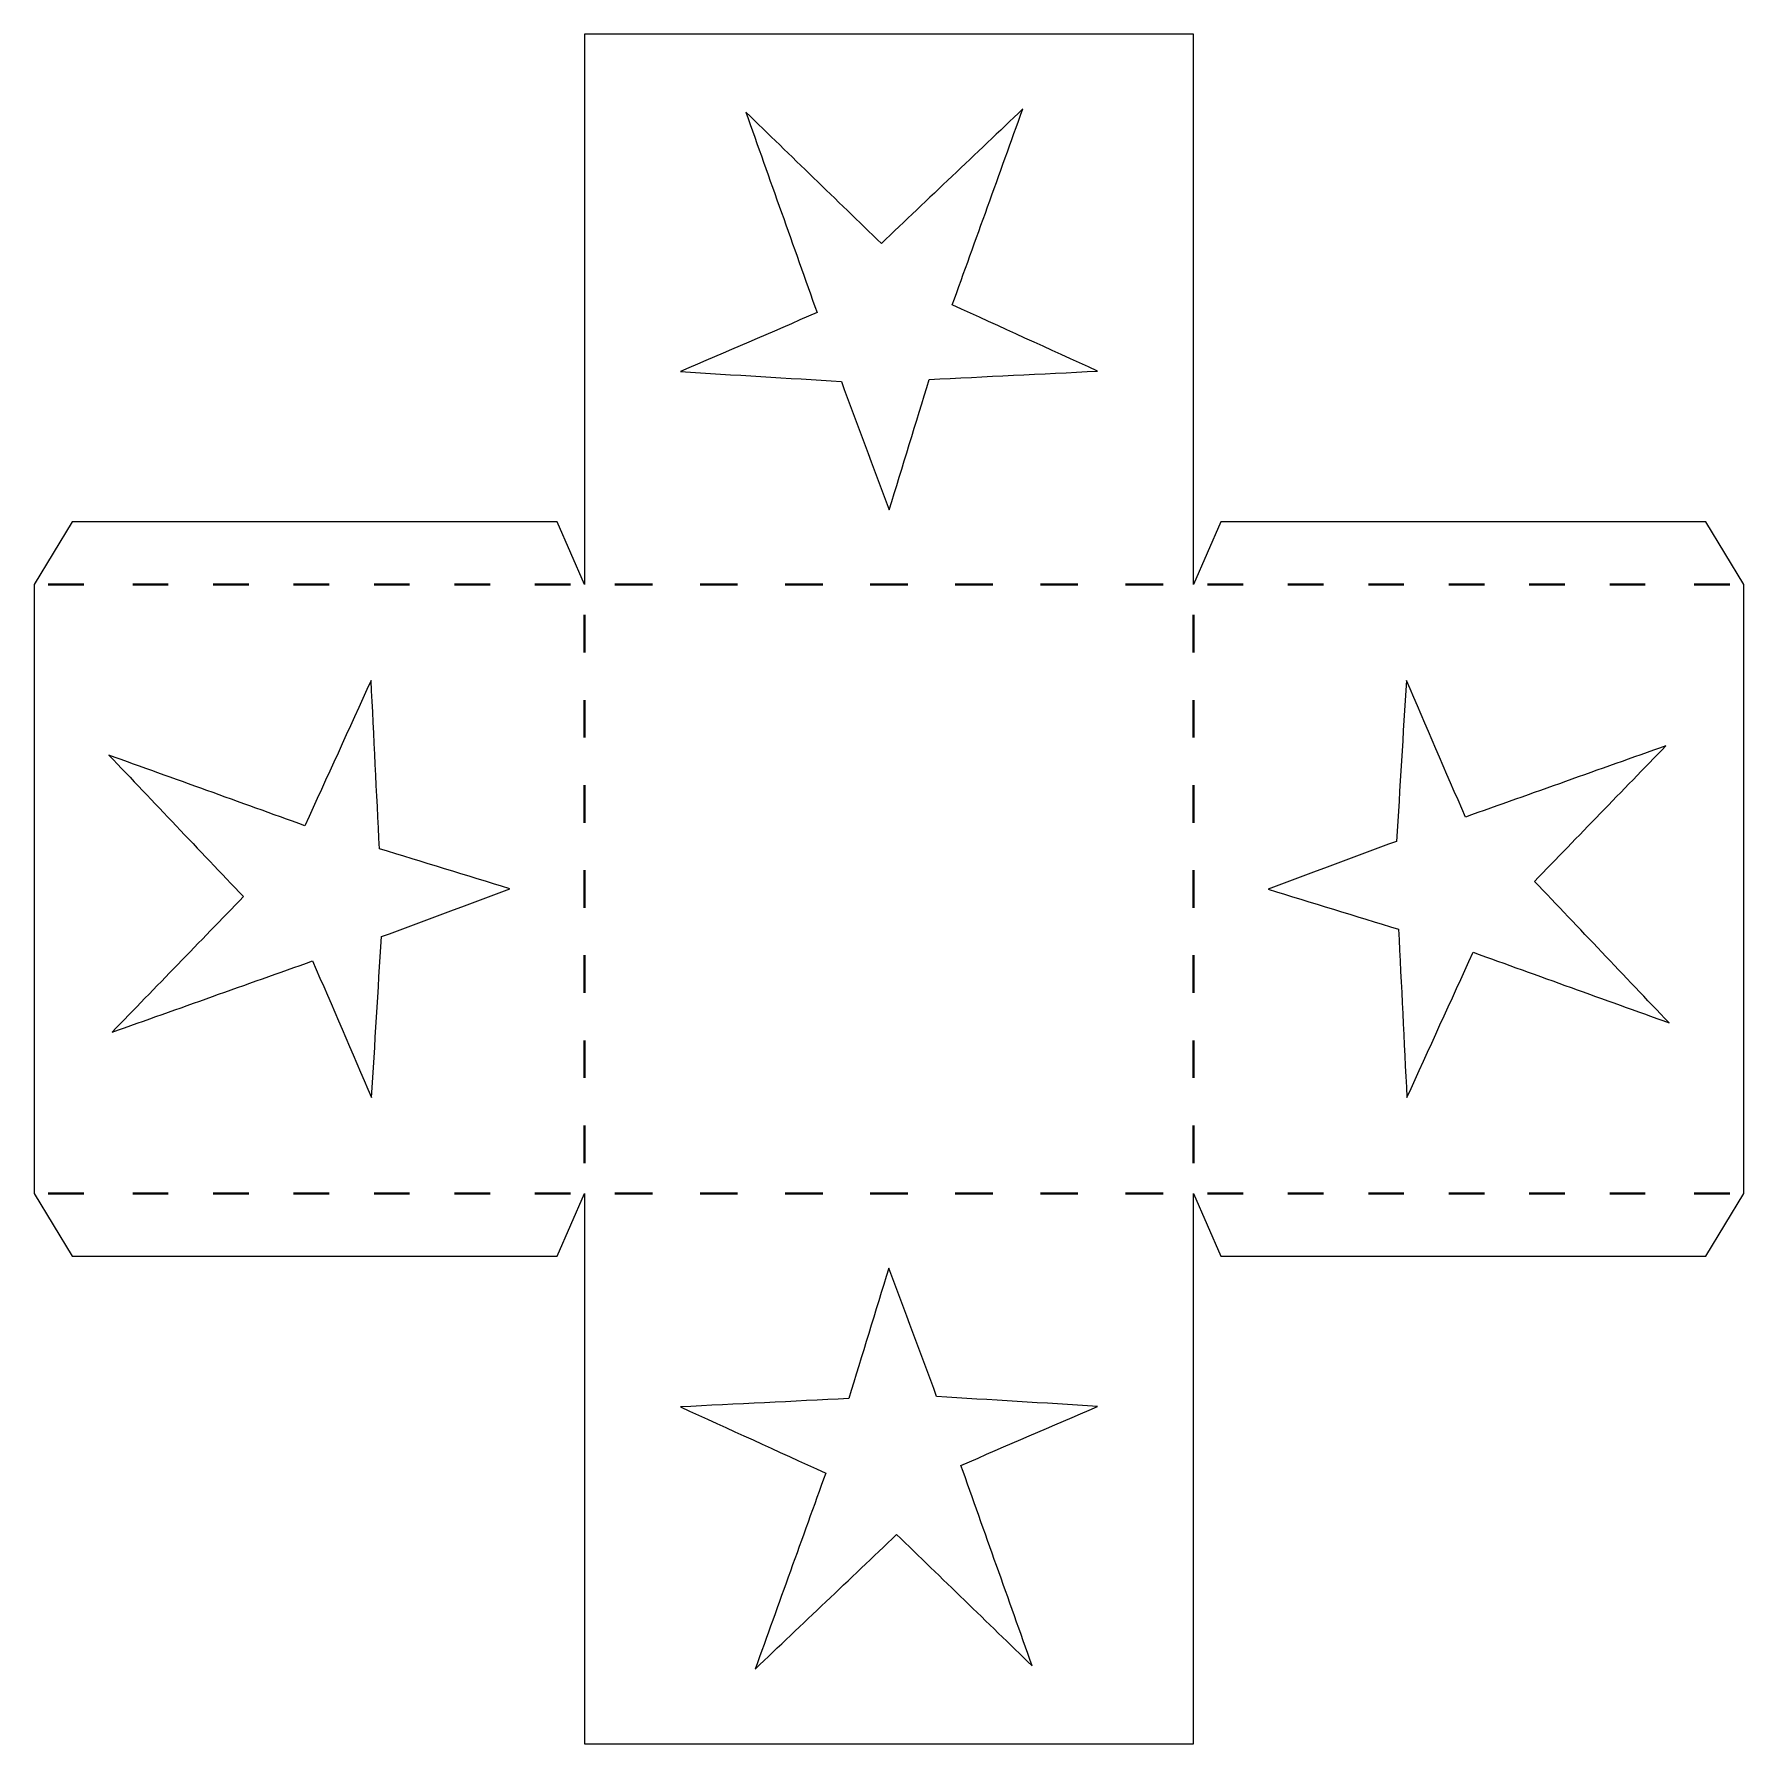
# Model space of a CAD drawing. Header units: millimetres. Extents: x -93 to 94, y -134 to 53.
import ezdxf

# ---------------------------------------------------------------- set-up
doc = ezdxf.new("R2010")
doc.units = ezdxf.units.MM
doc.header["$MEASUREMENT"] = 0
doc.layers.add('Layer 1', color=7, linetype='Continuous')

msp = doc.modelspace()

# ---------------------------------------------------------------- linework, layer by layer
at = {"layer": 'Layer 1', "color": 40}
msp.add_open_spline([(-32.9151, -74.0575), (-32.9151, -74.0575), (-32.9152, -74.0575), (-32.9152, -74.0575), (-32.9152, -74.0575), (-32.9152, -74.0575), (-35.9218, -80.923), (-35.9218, -80.923), (-35.9218, -80.923), (-35.9218, -80.923), (-88.9956, -80.923), (-88.9956, -80.923), (-88.9956, -80.923), (-88.9956, -80.923), (-93.157, -74.0575), (-93.157, -74.0575), (-93.157, -74.0575), (-93.157, -74.0575), (-93.157, -7.4259), (-93.157, -7.4259), (-93.157, -7.4259), (-93.157, -7.4259), (-88.9956, -0.56), (-88.9956, -0.56), (-88.9956, -0.56), (-88.9956, -0.56), (-35.9218, -0.56), (-35.9218, -0.56), (-35.9218, -0.56), (-35.9218, -0.56), (-32.9151, -7.4256), (-32.9151, -7.4256), (-32.9151, -7.4256), (-32.9151, -7.4256), (-32.9151, 52.8165), (-32.9151, 52.8165), (-32.9151, 52.8165), (-32.9151, 52.8165), (33.7168, 52.8165), (33.7168, 52.8165), (33.7168, 52.8165), (33.7168, 52.8165), (33.7168, -7.4256), (33.7168, -7.4256), (33.7168, -7.4256), (33.7168, -7.4256), (33.717, -7.4256), (33.717, -7.4256), (33.717, -7.4256), (33.717, -7.4256), (36.7237, -0.56), (36.7237, -0.56), (36.7237, -0.56), (36.7237, -0.56), (89.7972, -0.56), (89.7972, -0.56), (89.7972, -0.56), (89.7972, -0.56), (93.959, -7.4259), (93.959, -7.4259), (93.959, -7.4259), (93.959, -7.4259), (93.959, -74.0575), (93.959, -74.0575), (93.959, -74.0575), (93.959, -74.0575), (89.7972, -80.923), (89.7972, -80.923), (89.7972, -80.923), (89.7972, -80.923), (36.7237, -80.923), (36.7237, -80.923), (36.7237, -80.923), (36.7237, -80.923), (33.7171, -74.0575), (33.7171, -74.0575), (33.7171, -74.0575), (33.7171, -74.0575), (33.7168, -74.0575), (33.7168, -74.0575), (33.7168, -74.0575), (33.7168, -74.0575), (33.7168, -134.2995), (33.7168, -134.2995), (33.7168, -134.2995), (33.7168, -134.2995), (-32.9151, -134.2995), (-32.9151, -134.2995), (-32.9151, -134.2995), (-32.9151, -134.2995), (-32.9151, -74.0575), (-32.9151, -74.0575)], degree=3, knots=[0, 0, 0, 0, 0.04347826, 0.04347826, 0.04347826, 0.04347826, 0.08695652, 0.08695652, 0.08695652, 0.08695652, 0.13043478, 0.13043478, 0.13043478, 0.13043478, 0.17391304, 0.17391304, 0.17391304, 0.17391304, 0.2173913, 0.2173913, 0.2173913, 0.2173913, 0.26086957, 0.26086957, 0.26086957, 0.26086957, 0.30434783, 0.30434783, 0.30434783, 0.30434783, 0.34782609, 0.34782609, 0.34782609, 0.34782609, 0.39130435, 0.39130435, 0.39130435, 0.39130435, 0.43478261, 0.43478261, 0.43478261, 0.43478261, 0.47826087, 0.47826087, 0.47826087, 0.47826087, 0.52173913, 0.52173913, 0.52173913, 0.52173913, 0.56521739, 0.56521739, 0.56521739, 0.56521739, 0.60869565, 0.60869565, 0.60869565, 0.60869565, 0.65217391, 0.65217391, 0.65217391, 0.65217391, 0.69565217, 0.69565217, 0.69565217, 0.69565217, 0.73913043, 0.73913043, 0.73913043, 0.73913043, 0.7826087, 0.7826087, 0.7826087, 0.7826087, 0.82608696, 0.82608696, 0.82608696, 0.82608696, 0.86956522, 0.86956522, 0.86956522, 0.86956522, 0.91304348, 0.91304348, 0.91304348, 0.91304348, 0.95652174, 0.95652174, 0.95652174, 0.95652174, 1, 1, 1, 1], dxfattribs=at)
at = {"layer": 'Layer 1', "color": 7}
for points in [[(0.419, 0.761), (-1.326, 5.4438), (-3.0707, 10.1266), (-4.8155, 14.8096), (-4.8155, 14.8096), (-10.689, 15.1685), (-16.5624, 15.5275), (-22.4357, 15.8866), (-22.4357, 15.8866), (-17.4472, 18.039), (-12.4585, 20.1914), (-7.4696, 22.3438), (-7.4696, 22.3438), (-10.0705, 29.6583), (-12.6719, 36.9732), (-15.2729, 44.2882), (-15.2729, 44.2882), (-10.3272, 39.4955), (-5.382, 34.7028), (-0.4368, 29.9106), (-0.4368, 29.9106), (4.7244, 34.817), (9.8854, 39.7235), (15.0468, 44.63), (15.0468, 44.63), (12.474, 37.4823), (9.9013, 30.3347), (7.3284, 23.1869), (7.3284, 23.1869), (12.6313, 20.7716), (17.9346, 18.3563), (23.2375, 15.9409), (23.2375, 15.9409), (17.0932, 15.6372), (10.9488, 15.3335), (4.8045, 15.0299), (4.8045, 15.0299), (3.3426, 10.2735), (1.8807, 5.5173), (0.419, 0.761)], [(-41.1015, -40.7235), (-45.7843, -42.4684), (-50.4671, -44.2132), (-55.1502, -45.9579), (-55.1502, -45.9579), (-55.509, -51.8315), (-55.868, -57.7048), (-56.2272, -63.5782), (-56.2272, -63.5782), (-58.3796, -58.5897), (-60.5319, -53.6009), (-62.6843, -48.612), (-62.6843, -48.612), (-69.9988, -51.2129), (-77.3137, -53.8143), (-84.6287, -56.4154), (-84.6287, -56.4154), (-79.836, -51.4696), (-75.0434, -46.5244), (-70.2512, -41.5793), (-70.2512, -41.5793), (-75.1576, -36.4181), (-80.064, -31.257), (-84.9705, -26.0957), (-84.9705, -26.0957), (-77.8229, -28.6685), (-70.6752, -31.2412), (-63.5274, -33.814), (-63.5274, -33.814), (-61.1121, -28.5112), (-58.6968, -23.2079), (-56.2815, -17.9049), (-56.2815, -17.9049), (-55.9777, -24.0492), (-55.674, -30.1937), (-55.3705, -36.338), (-55.3705, -36.338), (-50.6141, -37.7999), (-45.8578, -39.2617), (-41.1015, -40.7235)], [(41.9034, -40.7595), (46.5862, -39.0146), (51.2691, -37.2698), (55.9521, -35.5251), (55.9521, -35.5251), (56.3109, -29.6515), (56.67, -23.7782), (57.0291, -17.9048), (57.0291, -17.9048), (59.1815, -22.8933), (61.3338, -27.882), (63.4862, -32.8709), (63.4862, -32.8709), (70.8007, -30.27), (78.1156, -27.6687), (85.4306, -25.0676), (85.4306, -25.0676), (80.638, -30.0134), (75.8453, -34.9585), (71.0531, -39.9037), (71.0531, -39.9037), (75.9595, -45.0649), (80.866, -50.2259), (85.7724, -55.3873), (85.7724, -55.3873), (78.6248, -52.8145), (71.4771, -50.2418), (64.3294, -47.669), (64.3294, -47.669), (61.914, -52.9718), (59.4988, -58.2751), (57.0834, -63.5781), (57.0834, -63.5781), (56.7796, -57.4338), (56.476, -51.2893), (56.1724, -45.145), (56.1724, -45.145), (51.416, -43.6831), (46.6597, -42.2213), (41.9034, -40.7595)], [(0.383, -82.244), (2.1279, -86.9268), (3.8726, -91.6096), (5.6174, -96.2926), (5.6174, -96.2926), (11.4909, -96.6515), (17.3643, -97.0105), (23.2376, -97.3696), (23.2376, -97.3696), (18.2491, -99.522), (13.2604, -101.6743), (8.2715, -103.8267), (8.2715, -103.8267), (10.8724, -111.1413), (13.4738, -118.4562), (16.0749, -125.7712), (16.0749, -125.7712), (11.1291, -120.9785), (6.1839, -116.1858), (1.2387, -111.3936), (1.2387, -111.3936), (-3.9224, -116.3), (-9.0835, -121.2065), (-14.2448, -126.113), (-14.2448, -126.113), (-11.6721, -118.9653), (-9.0994, -111.8177), (-6.5265, -104.6699), (-6.5265, -104.6699), (-11.8294, -102.2545), (-17.1326, -99.8393), (-22.4356, -97.4239), (-22.4356, -97.4239), (-16.2913, -97.1202), (-10.1468, -96.8165), (-4.0025, -96.5129), (-4.0025, -96.5129), (-2.5407, -91.7565), (-1.0788, -87.0002), (0.383, -82.244)]]:
    msp.add_open_spline(points, degree=3, knots=[0, 0, 0, 0, 0.1, 0.1, 0.1, 0.1, 0.2, 0.2, 0.2, 0.2, 0.3, 0.3, 0.3, 0.3, 0.4, 0.4, 0.4, 0.4, 0.5, 0.5, 0.5, 0.5, 0.6, 0.6, 0.6, 0.6, 0.7, 0.7, 0.7, 0.7, 0.8, 0.8, 0.8, 0.8, 0.9, 0.9, 0.9, 0.9, 1, 1, 1, 1], dxfattribs=at)
at = {"layer": 'Layer 1', "lineweight": 40}
for points in [[(-91.6116, -7.4258), (-91.6116, -7.4258), (-87.7235, -7.4258), (-87.7235, -7.4258)], [(-82.3657, -7.4258), (-82.3657, -7.4258), (-78.4777, -7.4258), (-78.4777, -7.4258)], [(-73.5623, -7.4258), (-73.5623, -7.4258), (-69.6742, -7.4258), (-69.6742, -7.4258)], [(-64.7589, -7.4258), (-64.7589, -7.4258), (-60.8708, -7.4258), (-60.8708, -7.4258)], [(-55.9554, -7.4258), (-55.9554, -7.4258), (-52.0673, -7.4258), (-52.0673, -7.4258)], [(-47.152, -7.4258), (-47.152, -7.4258), (-43.2639, -7.4258), (-43.2639, -7.4258)], [(-38.3486, -7.4258), (-38.3486, -7.4258), (-34.4605, -7.4258), (-34.4605, -7.4258)], [(-29.5988, -7.426), (-29.5988, -7.426), (-25.4851, -7.426), (-25.4851, -7.426)], [(-20.2845, -7.426), (-20.2845, -7.426), (-16.1708, -7.426), (-16.1708, -7.426)], [(-10.9702, -7.426), (-10.9702, -7.426), (-6.8565, -7.426), (-6.8565, -7.426)], [(-1.6559, -7.426), (-1.6559, -7.426), (2.4578, -7.426), (2.4578, -7.426)], [(7.6584, -7.426), (7.6584, -7.426), (11.7721, -7.426), (11.7721, -7.426)], [(16.9726, -7.426), (16.9726, -7.426), (21.0863, -7.426), (21.0863, -7.426)], [(26.2869, -7.426), (26.2869, -7.426), (30.4006, -7.426), (30.4006, -7.426)], [(39.1506, -7.4258), (39.1506, -7.4258), (35.2625, -7.4258), (35.2625, -7.4258)], [(47.954, -7.4258), (47.954, -7.4258), (44.0659, -7.4258), (44.0659, -7.4258)], [(56.7575, -7.4258), (56.7575, -7.4258), (52.8694, -7.4258), (52.8694, -7.4258)], [(65.5609, -7.4258), (65.5609, -7.4258), (61.6728, -7.4258), (61.6728, -7.4258)], [(74.3643, -7.4258), (74.3643, -7.4258), (70.4762, -7.4258), (70.4762, -7.4258)], [(83.1678, -7.4258), (83.1678, -7.4258), (79.2797, -7.4258), (79.2797, -7.4258)], [(92.4136, -7.4258), (92.4136, -7.4258), (88.5255, -7.4258), (88.5255, -7.4258)], [(-32.9148, -10.7421), (-32.9148, -10.7421), (-32.9148, -14.8558), (-32.9148, -14.8558)], [(33.7166, -10.7421), (33.7166, -10.7421), (33.7166, -14.8558), (33.7166, -14.8558)], [(-32.9148, -20.0564), (-32.9148, -20.0564), (-32.9148, -24.1701), (-32.9148, -24.1701)], [(33.7166, -20.0564), (33.7166, -20.0564), (33.7166, -24.1701), (33.7166, -24.1701)], [(-32.9148, -29.3707), (-32.9148, -29.3707), (-32.9148, -33.4844), (-32.9148, -33.4844)], [(33.7166, -29.3707), (33.7166, -29.3707), (33.7166, -33.4844), (33.7166, -33.4844)], [(-32.9148, -38.685), (-32.9148, -38.685), (-32.9148, -42.7987), (-32.9148, -42.7987)], [(33.7166, -38.685), (33.7166, -38.685), (33.7166, -42.7987), (33.7166, -42.7987)], [(-32.9148, -47.9993), (-32.9148, -47.9993), (-32.9148, -52.113), (-32.9148, -52.113)], [(33.7166, -47.9993), (33.7166, -47.9993), (33.7166, -52.113), (33.7166, -52.113)], [(-32.9148, -57.3136), (-32.9148, -57.3136), (-32.9148, -61.4273), (-32.9148, -61.4273)], [(33.7166, -57.3136), (33.7166, -57.3136), (33.7166, -61.4273), (33.7166, -61.4273)], [(-32.9148, -66.6278), (-32.9148, -66.6278), (-32.9148, -70.7415), (-32.9148, -70.7415)], [(33.7166, -66.6278), (33.7166, -66.6278), (33.7166, -70.7415), (33.7166, -70.7415)], [(-91.6116, -74.0573), (-91.6116, -74.0573), (-87.7235, -74.0573), (-87.7235, -74.0573)], [(-82.3657, -74.0573), (-82.3657, -74.0573), (-78.4777, -74.0573), (-78.4777, -74.0573)], [(-73.5623, -74.0573), (-73.5623, -74.0573), (-69.6742, -74.0573), (-69.6742, -74.0573)], [(-64.7589, -74.0573), (-64.7589, -74.0573), (-60.8708, -74.0573), (-60.8708, -74.0573)], [(-55.9554, -74.0573), (-55.9554, -74.0573), (-52.0673, -74.0573), (-52.0673, -74.0573)], [(-47.152, -74.0573), (-47.152, -74.0573), (-43.2639, -74.0573), (-43.2639, -74.0573)], [(-38.3486, -74.0573), (-38.3486, -74.0573), (-34.4605, -74.0573), (-34.4605, -74.0573)], [(-29.5988, -74.0575), (-29.5988, -74.0575), (-25.4851, -74.0575), (-25.4851, -74.0575)], [(-20.2845, -74.0575), (-20.2845, -74.0575), (-16.1708, -74.0575), (-16.1708, -74.0575)], [(-10.9702, -74.0575), (-10.9702, -74.0575), (-6.8565, -74.0575), (-6.8565, -74.0575)], [(-1.6559, -74.0575), (-1.6559, -74.0575), (2.4578, -74.0575), (2.4578, -74.0575)], [(7.6584, -74.0575), (7.6584, -74.0575), (11.7721, -74.0575), (11.7721, -74.0575)], [(16.9726, -74.0575), (16.9726, -74.0575), (21.0863, -74.0575), (21.0863, -74.0575)], [(26.2869, -74.0575), (26.2869, -74.0575), (30.4006, -74.0575), (30.4006, -74.0575)], [(39.1506, -74.0573), (39.1506, -74.0573), (35.2625, -74.0573), (35.2625, -74.0573)], [(47.954, -74.0573), (47.954, -74.0573), (44.0659, -74.0573), (44.0659, -74.0573)], [(56.7575, -74.0573), (56.7575, -74.0573), (52.8694, -74.0573), (52.8694, -74.0573)], [(65.5609, -74.0573), (65.5609, -74.0573), (61.6728, -74.0573), (61.6728, -74.0573)], [(74.3643, -74.0573), (74.3643, -74.0573), (70.4762, -74.0573), (70.4762, -74.0573)], [(83.1678, -74.0573), (83.1678, -74.0573), (79.2797, -74.0573), (79.2797, -74.0573)], [(92.4136, -74.0573), (92.4136, -74.0573), (88.5255, -74.0573), (88.5255, -74.0573)]]:
    msp.add_open_spline(points, degree=3, dxfattribs=at)

doc.saveas('drawing.dxf')
